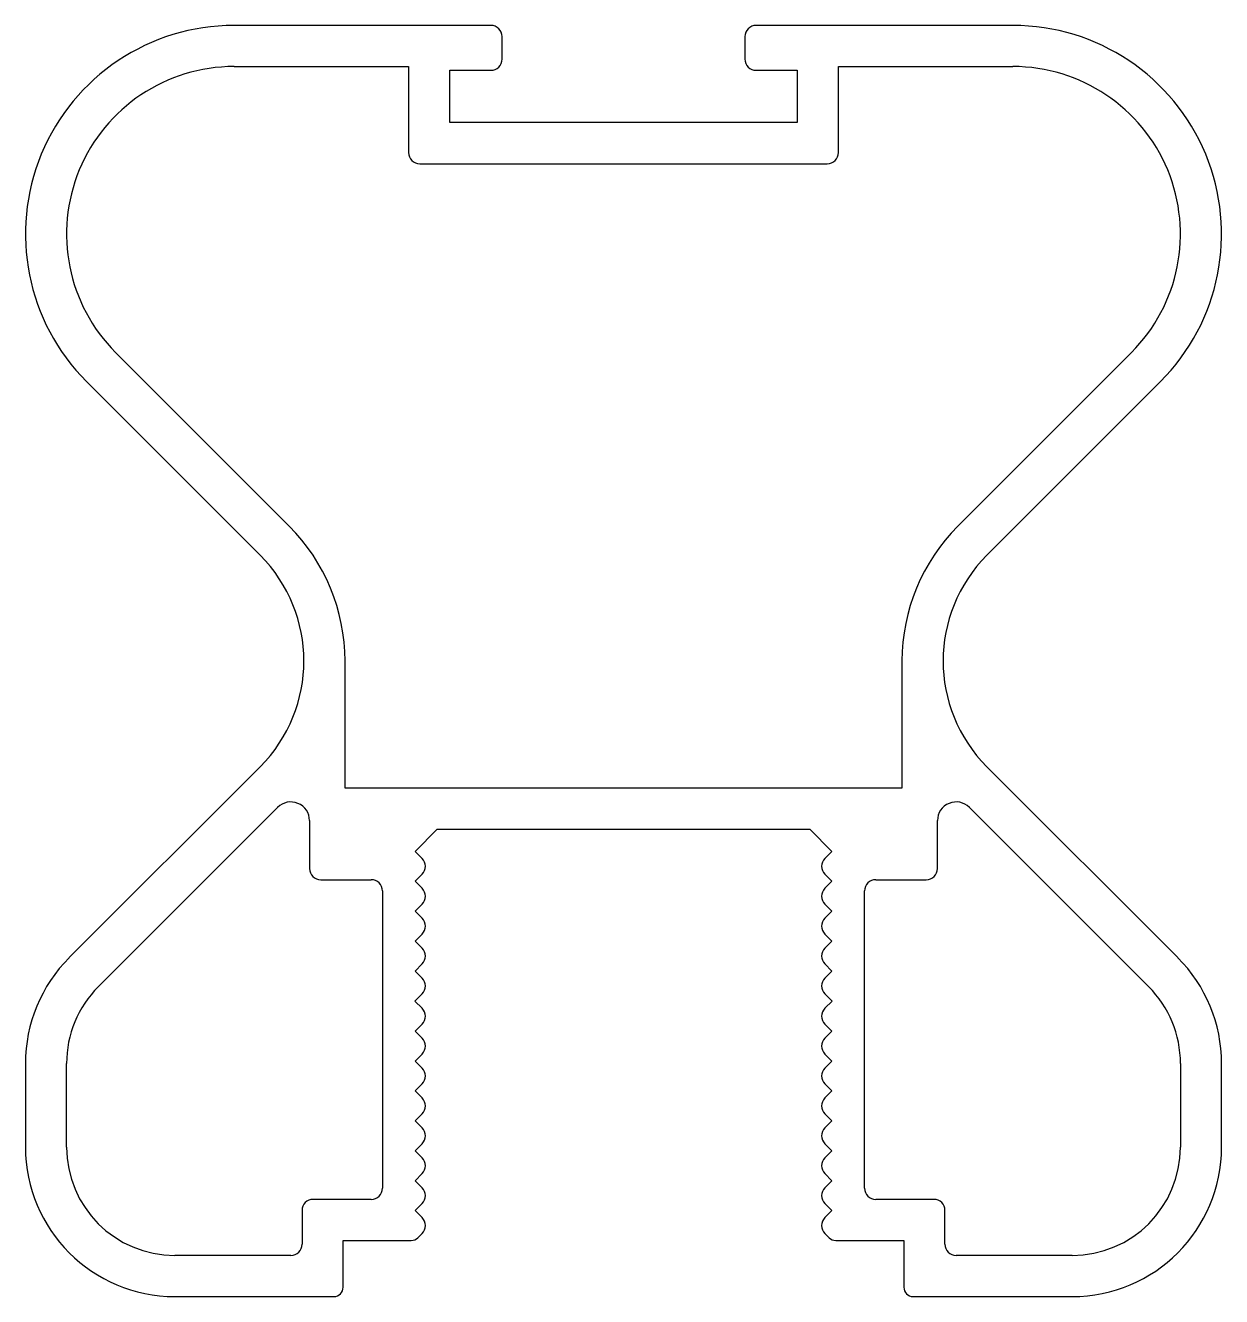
# Model space of a CAD drawing. Extents: x 2.9 to 34.9, y 2.2 to 36.2.
import ezdxf

# ---------------------------------------------------------------- set-up
doc = ezdxf.new("R2010")
doc.units = 0
doc.layers.get('0').update_dxf_attribs({"linetype": 'CONTINUOUS'})

msp = doc.modelspace()

# ---------------------------------------------------------------- linework, layer by layer
for p, q in [((15.322, 36.239), (8.453, 36.239)), ((29.29, 36.239), (22.422, 36.239)), ((15.622, 35.339), (15.622, 35.939)), ((22.122, 35.939), (22.122, 35.339)), ((8.453, 35.139), (13.122, 35.139)), ((13.122, 35.139), (13.122, 32.839)), ((14.222, 33.639), (14.222, 35.039)), ((14.222, 35.039), (15.322, 35.039)), ((22.422, 35.039), (23.522, 35.039)), ((23.522, 35.039), (23.522, 33.639)), ((24.622, 32.839), (24.622, 35.139)), ((24.622, 35.139), (29.29, 35.139)), ((23.522, 33.639), (14.222, 33.639)), ((13.422, 32.539), (24.322, 32.539)), ((9.928, 22.845), (5.284, 27.489)), ((32.459, 27.489), (27.815, 22.845)), ((4.506, 26.711), (9.15, 22.067)), ((28.593, 22.067), (33.237, 26.711)), ((11.422, 15.839), (11.422, 19.239)), ((26.322, 19.239), (26.322, 15.839)), ((9.15, 16.411), (4.043, 11.304)), ((33.7, 11.304), (28.593, 16.411)), ((26.322, 15.839), (11.422, 15.839)), ((4.821, 10.526), (9.618, 15.323)), ((28.125, 15.323), (32.922, 10.526)), ((10.472, 14.969), (10.472, 13.689)), ((27.272, 13.689), (27.272, 14.969)), ((13.296, 14.147), (13.888, 14.739)), ((13.888, 14.739), (23.856, 14.739)), ((23.856, 14.739), (24.447, 14.147)), ((13.484, 13.959), (13.296, 14.147)), ((24.447, 14.147), (24.26, 13.959)), ((10.772, 13.389), (12.122, 13.389)), ((13.296, 13.347), (13.484, 13.535)), ((13.484, 13.159), (13.296, 13.347)), ((24.26, 13.535), (24.447, 13.347)), ((24.447, 13.347), (24.26, 13.159)), ((25.622, 13.389), (26.972, 13.389)), ((12.422, 13.089), (12.422, 5.139)), ((25.322, 5.139), (25.322, 13.089)), ((13.296, 12.547), (13.484, 12.735)), ((24.26, 12.735), (24.447, 12.547)), ((13.484, 12.359), (13.296, 12.547)), ((24.447, 12.547), (24.26, 12.359)), ((13.296, 11.747), (13.484, 11.935)), ((24.26, 11.935), (24.447, 11.747)), ((13.484, 11.559), (13.296, 11.747)), ((24.447, 11.747), (24.26, 11.559)), ((13.296, 10.947), (13.484, 11.135)), ((13.484, 10.759), (13.296, 10.947)), ((24.26, 11.135), (24.447, 10.947)), ((24.447, 10.947), (24.26, 10.759)), ((13.292, 10.143), (13.484, 10.335)), ((24.26, 10.335), (24.452, 10.143)), ((13.484, 9.951), (13.292, 10.143)), ((24.452, 10.143), (24.26, 9.951)), ((13.296, 9.339), (13.484, 9.527)), ((24.26, 9.527), (24.447, 9.339)), ((13.484, 9.151), (13.296, 9.339)), ((24.447, 9.339), (24.26, 9.151)), ((13.296, 8.539), (13.484, 8.727)), ((13.484, 8.351), (13.296, 8.539)), ((24.26, 8.727), (24.447, 8.539)), ((24.447, 8.539), (24.26, 8.351)), ((2.872, 8.475), (2.872, 6.239)), ((3.972, 6.239), (3.972, 8.475)), ((33.772, 8.475), (33.772, 6.239)), ((34.872, 6.239), (34.872, 8.475)), ((13.296, 7.739), (13.484, 7.927)), ((24.26, 7.927), (24.447, 7.739)), ((13.484, 7.551), (13.296, 7.739)), ((24.447, 7.739), (24.26, 7.551)), ((13.296, 6.939), (13.484, 7.127)), ((13.484, 6.751), (13.296, 6.939)), ((24.26, 7.127), (24.447, 6.939)), ((24.447, 6.939), (24.26, 6.751)), ((13.296, 6.139), (13.484, 6.327)), ((13.484, 5.951), (13.296, 6.139)), ((24.26, 6.327), (24.447, 6.139)), ((24.447, 6.139), (24.26, 5.951)), ((13.296, 5.339), (13.484, 5.527)), ((24.26, 5.527), (24.447, 5.339)), ((13.484, 5.151), (13.296, 5.339)), ((24.447, 5.339), (24.26, 5.151)), ((12.122, 4.839), (10.572, 4.839)), ((27.172, 4.839), (25.622, 4.839)), ((10.272, 4.539), (10.272, 3.639)), ((13.296, 4.539), (13.484, 4.727)), ((13.484, 4.351), (13.296, 4.539)), ((24.26, 4.727), (24.447, 4.539)), ((24.447, 4.539), (24.26, 4.351)), ((27.472, 3.639), (27.472, 4.539)), ((13.369, 3.812), (13.484, 3.927)), ((24.26, 3.927), (24.374, 3.812)), ((11.372, 2.489), (11.372, 3.739)), ((11.372, 3.739), (13.192, 3.739)), ((24.551, 3.739), (26.372, 3.739)), ((26.372, 3.739), (26.372, 2.489)), ((9.972, 3.339), (6.872, 3.339)), ((30.872, 3.339), (27.772, 3.339)), ((6.872, 2.239), (11.122, 2.239)), ((26.622, 2.239), (30.872, 2.239))]:
    msp.add_line(p, q)
for centre, radius, start, end in [((8.453, 30.658), 5.581, 90, 225), ((15.322, 35.939), 0.3, 0, 90), ((22.422, 35.939), 0.3, 90, 180), ((29.29, 30.658), 5.581, 315, 90), ((8.453, 30.658), 4.481, 90, 225), ((15.322, 35.339), 0.3, 270, 360), ((22.422, 35.339), 0.3, 180, 270), ((29.29, 30.658), 4.481, 315, 90), ((13.422, 32.839), 0.3, 180, 270), ((24.322, 32.839), 0.3, 270, 0), ((6.322, 19.239), 5.1, 360, 45), ((31.422, 19.239), 5.1, 135, 180), ((6.322, 19.239), 4, 315, 45), ((31.422, 19.239), 4, 135, 225), ((9.972, 14.969), 0.5, 0, 135), ((27.772, 14.969), 0.5, 45, 180), ((13.272, 13.747), 0.3, 315, 45), ((24.472, 13.747), 0.3, 135, 225), ((10.772, 13.689), 0.3, 180, 270), ((26.972, 13.689), 0.3, 270, 0), ((12.122, 13.089), 0.3, 360, 90), ((25.622, 13.089), 0.3, 90, 180), ((13.272, 12.947), 0.3, 315, 45), ((24.472, 12.947), 0.3, 135, 225), ((13.272, 12.147), 0.3, 315, 45), ((24.472, 12.147), 0.3, 135, 225), ((6.872, 8.475), 4, 135, 180), ((13.272, 11.347), 0.3, 315, 45), ((24.472, 11.347), 0.3, 135, 225), ((30.872, 8.475), 4, 0, 45), ((13.272, 10.547), 0.3, 315, 45), ((24.472, 10.547), 0.3, 135, 225), ((6.872, 8.475), 2.9, 135, 180), ((30.872, 8.475), 2.9, 0, 45), ((13.272, 9.739), 0.3, 315, 45), ((24.472, 9.739), 0.3, 135, 225), ((13.272, 8.939), 0.3, 315, 45), ((24.472, 8.939), 0.3, 135, 225), ((13.272, 8.139), 0.3, 315, 45), ((24.472, 8.139), 0.3, 135, 225), ((13.272, 7.339), 0.3, 315, 45), ((24.472, 7.339), 0.3, 135, 225), ((13.272, 6.539), 0.3, 315, 45), ((24.472, 6.539), 0.3, 135, 225), ((6.872, 6.239), 4, 180, 270), ((6.872, 6.239), 2.9, 180, 270), ((30.872, 6.239), 2.9, 270, 0), ((30.872, 6.239), 4, 270, 0), ((13.272, 5.739), 0.3, 315, 45), ((24.472, 5.739), 0.3, 135, 225), ((12.122, 5.139), 0.3, 270, 0), ((13.272, 4.939), 0.3, 315, 45), ((24.472, 4.939), 0.3, 135, 225), ((25.622, 5.139), 0.3, 180, 270), ((10.572, 4.539), 0.3, 90, 180), ((27.172, 4.539), 0.3, 0, 90), ((13.272, 4.139), 0.3, 315, 45), ((24.472, 4.139), 0.3, 135, 225), ((13.192, 3.989), 0.25, 270, 315), ((24.551, 3.989), 0.25, 225, 270), ((9.972, 3.639), 0.3, 270, 0), ((27.772, 3.639), 0.3, 180, 270), ((11.122, 2.489), 0.25, 270, 360), ((26.622, 2.489), 0.25, 180, 270)]:
    msp.add_arc(centre, radius, start, end)

doc.saveas('drawing.dxf')
